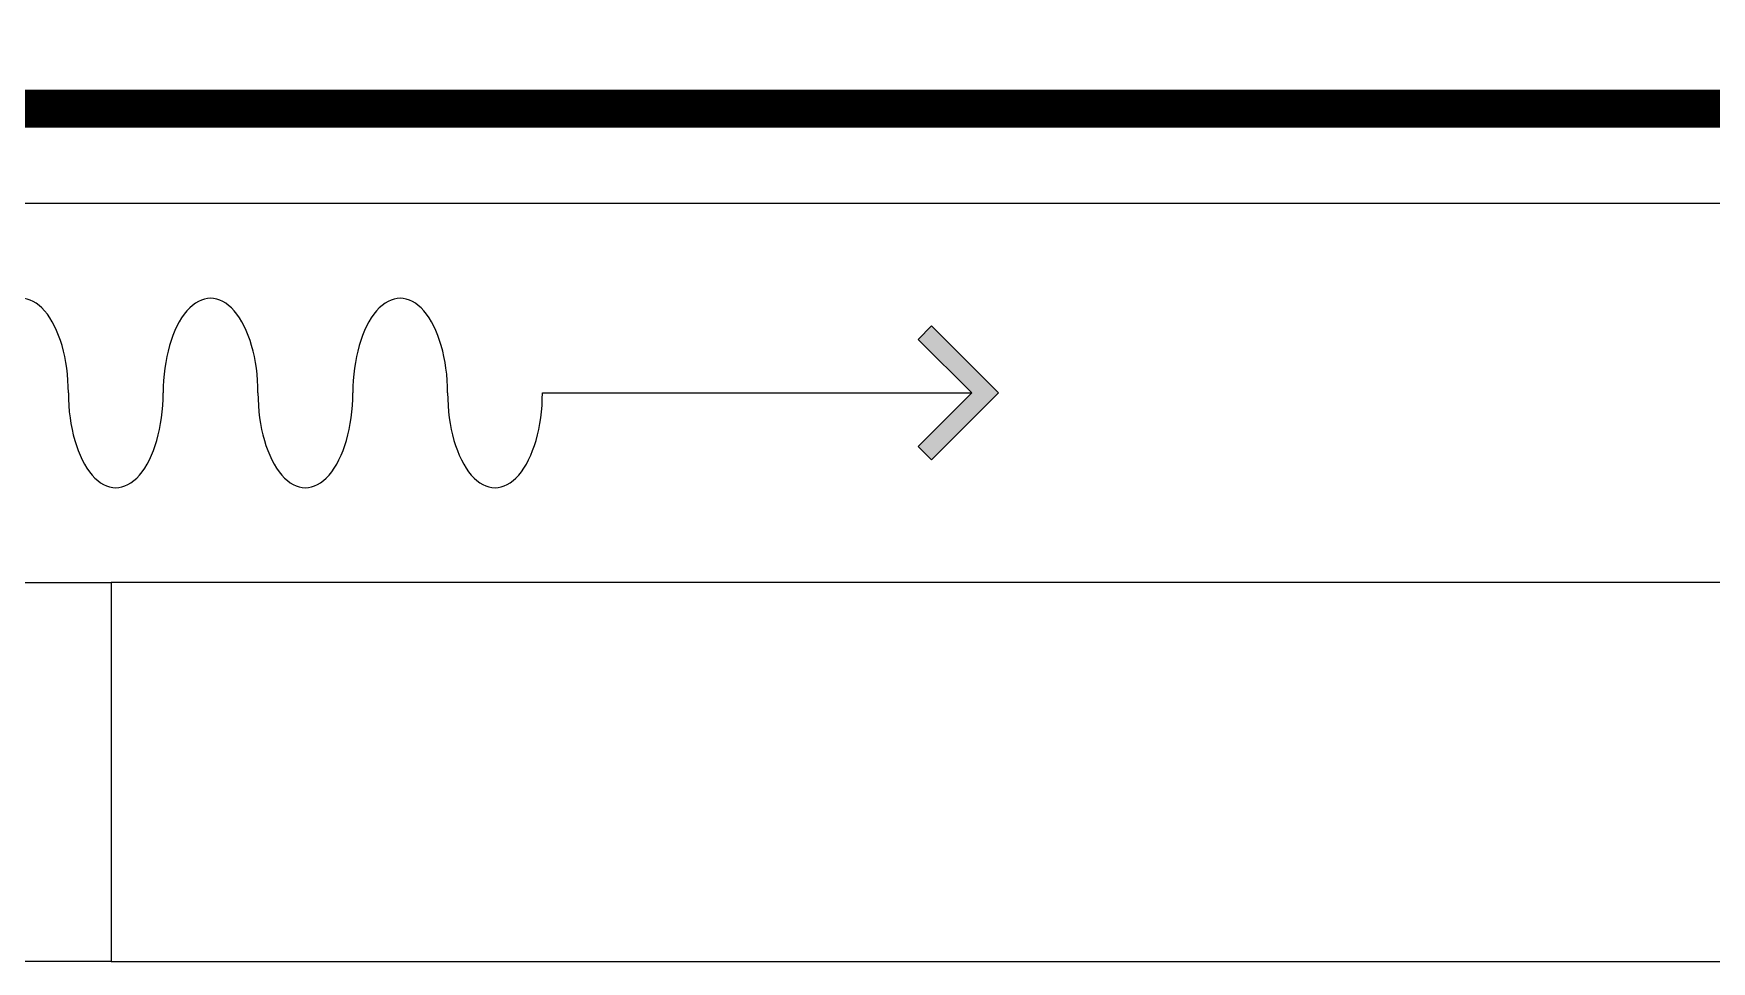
# Model space of a CAD drawing. Header units: millimetres. Extents: x 118028 to 193504, y 42792 to 96100.
# Drawn here: x 173448 to 174333, y 62528 to 63017 of the extents above; entities that cross this region are included whole.
import ezdxf

# ---------------------------------------------------------------- set-up
doc = ezdxf.new("R2010")
doc.units = ezdxf.units.MM
doc.header["$LTSCALE"] = 30
doc.linetypes.add('HIDDEN', pattern=[9.525, 6.35, -3.175])
for name, color, linetype in [('01. F-소품', 3, 'Continuous'), ('2CONTINUOUS', 2, 'Continuous'), ('C-WIN', 4, 'Continuous'), ('CEIL-LIGHT', 7, 'Continuous')]:
    doc.layers.add(name, color=color, linetype=linetype)

# ---------------------------------------------------------------- blocks, each defined once
blk = doc.blocks.new('FFSFDF')
at = {"layer": '01. F-소품'}
blk.add_hatch(color=8, dxfattribs=at).paths.add_polyline_path([(1567672.88, 1746751.14), (1567679.95, 1746744.07), (1567715.3, 1746779.43), (1567679.95, 1746814.78), (1567672.88, 1746807.71), (1567701.16, 1746779.43)])
at = {"layer": '01. F-소품', "color": 8}
for p, q in [((1567672.88, 1746807.71), (1567679.95, 1746814.78)), ((1567474.76, 1746779.43), (1567701.16, 1746779.43)), ((1567672.88, 1746751.14), (1567679.95, 1746744.07))]:
    blk.add_line(p, q, dxfattribs=at)
for points in [[(1567679.95, 1746814.78), (1567715.3, 1746779.43), (1567679.95, 1746744.07)], [(1567672.88, 1746807.71), (1567701.16, 1746779.43), (1567672.88, 1746751.14)]]:
    blk.add_lwpolyline(points, dxfattribs=at)
for centre, start_param, end_param in [((1567199.76, 1746779.43), 1.570796, 4.712389), ((1567299.76, 1746779.43), 1.570796, 4.712389), ((1567399.76, 1746779.43), 1.570796, 4.712389), ((1567249.76, 1746779.43), 4.712389, 7.853982), ((1567349.76, 1746779.43), 4.712389, 7.853982), ((1567449.76, 1746779.43), 4.712389, 7.853982)]:
    blk.add_ellipse(centre, major_axis=(0, -50), ratio=0.5, start_param=start_param, end_param=end_param, dxfattribs=at)
blk = doc.blocks.new('vusaudeh')
at = {"layer": '2CONTINUOUS'}
for points in [[(147688.88, 81147.8), (147688.88, 80947.8), (146991.38, 80947.8), (146991.38, 88304.8), (148806.38, 88304.8), (148806.38, 89216.8), (149461.38, 89216.8), (149461.38, 89016.8), (149006.38, 89016.8), (149006.38, 87391.8), (149436.38, 87391.8), (149436.38, 87291.8), (149006.38, 87291.8), (149006.38, 86556.8), (148806.38, 86556.8), (148806.38, 88166.8), (147131.38, 88166.8), (147131.38, 85711.8), (148806.38, 85711.8)], [(149006.38, 85711.8), (149331.38, 85711.8), (149331.38, 85511.8), (147191.38, 85511.8), (147191.38, 81147.8), (147688.88, 81147.8)]]:
    blk.add_lwpolyline(points, dxfattribs=at)
at = {"layer": 'C-WIN'}
blk.add_lwpolyline([(147688.88, 80947.8), (149788.88, 80947.8), (149788.88, 81147.8), (147688.88, 81147.8)], close=True, dxfattribs=at)
blk = doc.blocks.new('cjswjdeh2')
blk.add_blockref('vusaudeh', (59803.08, -18420))

msp = doc.modelspace()

# ---------------------------------------------------------------- linework, layer by layer
at = {"layer": 'CEIL-LIGHT', "color": 10, "linetype": 'HIDDEN'}
msp.add_lwpolyline([(172991.38, 62977.8, 20, 20, 0), (176041.38, 62977.8, 20, 20, 0)], format="xyseb", dxfattribs=at)
at = {"layer": 'CEIL-LIGHT'}
msp.add_lwpolyline([(176041.38, 62927.8), (172991.38, 62927.8)], dxfattribs=at)

# ---------------------------------------------------------------- block references
msp.add_blockref('cjswjdeh2', (-34003.08, 0))
at = {"color": 0}
msp.add_blockref('FFSFDF', (-1393758.38, -1683951.63), dxfattribs=at)

doc.saveas('drawing.dxf')
